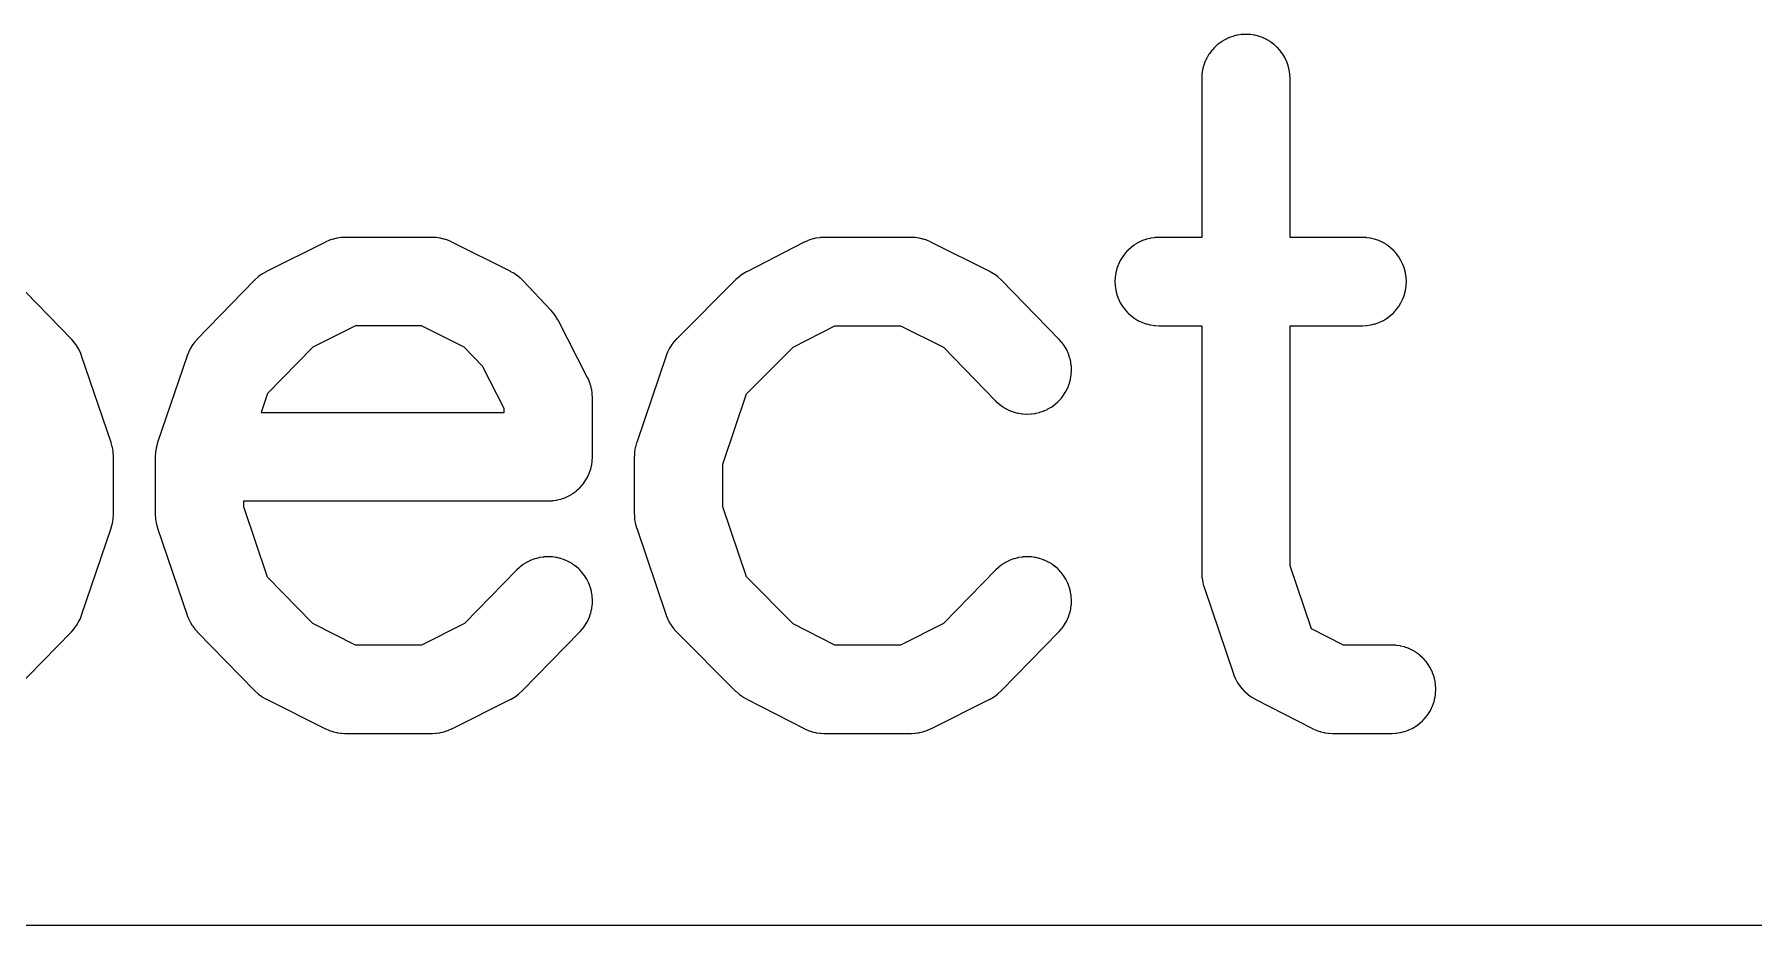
# Model space of a CAD drawing. Header units: inches. Extents: x -0.5 to 10, y -2.4 to 3.9.
# Drawn here: x 4.3588 to 4.4696, y -1.9484 to -1.8908 of the extents above; entities that cross this region are included whole.
import ezdxf

# ---------------------------------------------------------------- set-up
doc = ezdxf.new("R2010")
doc.units = ezdxf.units.IN

msp = doc.modelspace()

# ---------------------------------------------------------------- linework, layer by layer
for points in [[(4.43405, -1.90965), (4.43405, -1.9256), (4.43405, -1.925609), (4.434051, -1.925627), (4.434065, -1.925883), (4.434067, -1.92591), (4.434067, -1.92591), (4.434071, -1.925937), (4.434112, -1.92619), (4.434118, -1.926219), (4.434118, -1.926219), (4.434124, -1.926243), (4.434193, -1.92649), (4.434197, -1.926502), (4.434201, -1.926516), (4.436101, -1.932116), (4.436107, -1.932132), (4.436109, -1.932138), (4.436192, -1.932348), (4.436203, -1.932374), (4.436212, -1.932392), (4.436314, -1.932594), (4.436327, -1.932617), (4.436338, -1.932635), (4.43646, -1.932826), (4.436473, -1.932845), (4.436488, -1.932865), (4.436627, -1.933043), (4.436642, -1.933062), (4.436658, -1.933079), (4.436814, -1.933243), (4.436828, -1.933257), (4.436848, -1.933276), (4.437019, -1.933424), (4.437034, -1.933437), (4.437057, -1.933454), (4.437241, -1.933585), (4.437261, -1.933599), (4.437281, -1.933611), (4.437477, -1.933724), (4.437486, -1.933729), (4.437498, -1.933735), (4.441198, -1.935635), (4.441216, -1.935644), (4.441219, -1.935646), (4.441422, -1.935738), (4.441442, -1.935746), (4.441466, -1.935755), (4.441677, -1.935828), (4.441703, -1.935836), (4.441723, -1.935841), (4.441939, -1.935894), (4.441962, -1.935899), (4.441986, -1.935903), (4.442206, -1.935934), (4.44223, -1.935937), (4.442254, -1.935939), (4.442476, -1.935949), (4.442489, -1.93595), (4.4425, -1.93595), (4.4463, -1.93595), (4.44631, -1.93595), (4.446325, -1.935949), (4.446555, -1.935938), (4.446581, -1.935936), (4.446604, -1.935933), (4.446832, -1.935899), (4.446855, -1.935896), (4.44688, -1.93589), (4.447104, -1.935834), (4.44713, -1.935827), (4.447151, -1.93582), (4.447368, -1.935742), (4.447392, -1.935733), (4.447413, -1.935723), (4.447622, -1.935625), (4.447644, -1.935613), (4.447665, -1.935601), (4.447863, -1.935483), (4.447886, -1.935468), (4.447903, -1.935456), (4.448089, -1.935318), (4.44811, -1.935302), (4.448127, -1.935287), (4.448297, -1.935132), (4.448315, -1.935115), (4.448332, -1.935097), (4.448487, -1.934927), (4.448502, -1.93491), (4.448518, -1.934889), (4.448656, -1.934703), (4.448668, -1.934686), (4.448683, -1.934663), (4.448801, -1.934465), (4.448813, -1.934444), (4.448825, -1.934422), (4.448923, -1.934213), (4.448933, -1.934192), (4.448942, -1.934168), (4.44902, -1.933951), (4.449027, -1.93393), (4.449034, -1.933904), (4.44909, -1.93368), (4.449096, -1.933655), (4.449099, -1.933632), (4.449133, -1.933404), (4.449136, -1.933381), (4.449138, -1.933355), (4.449149, -1.933125), (4.44915, -1.9331), (4.449149, -1.933075), (4.449138, -1.932845), (4.449136, -1.932819), (4.449133, -1.932796), (4.449099, -1.932568), (4.449096, -1.932545), (4.44909, -1.93252), (4.449034, -1.932296), (4.449027, -1.93227), (4.44902, -1.932249), (4.448942, -1.932032), (4.448933, -1.932008), (4.448923, -1.931987), (4.448825, -1.931778), (4.448813, -1.931756), (4.448801, -1.931735), (4.448683, -1.931537), (4.448668, -1.931514), (4.448656, -1.931497), (4.448518, -1.931311), (4.448502, -1.93129), (4.448487, -1.931273), (4.448332, -1.931103), (4.448315, -1.931085), (4.448297, -1.931068), (4.448127, -1.930913), (4.44811, -1.930898), (4.448089, -1.930882), (4.447903, -1.930744), (4.447886, -1.930732), (4.447863, -1.930717), (4.447665, -1.930599), (4.447644, -1.930587), (4.447622, -1.930575), (4.447413, -1.930477), (4.447392, -1.930467), (4.447368, -1.930458), (4.447151, -1.93038), (4.44713, -1.930373), (4.447104, -1.930366), (4.44688, -1.93031), (4.446855, -1.930304), (4.446832, -1.930301), (4.446604, -1.930267), (4.446581, -1.930264), (4.446555, -1.930262), (4.446325, -1.930251), (4.44631, -1.93025), (4.4463, -1.93025), (4.443189, -1.93025), (4.441128, -1.929192), (4.43975, -1.92513), (4.43975, -1.90965), (4.4444, -1.90965), (4.44441, -1.90965), (4.444425, -1.909649), (4.444655, -1.909638), (4.444681, -1.909636), (4.444704, -1.909633), (4.444932, -1.909599), (4.444955, -1.909596), (4.44498, -1.90959), (4.445204, -1.909534), (4.44523, -1.909527), (4.445251, -1.90952), (4.445468, -1.909442), (4.445492, -1.909433), (4.445513, -1.909423), (4.445722, -1.909325), (4.445744, -1.909313), (4.445765, -1.909301), (4.445963, -1.909183), (4.445986, -1.909168), (4.446003, -1.909156), (4.446189, -1.909018), (4.44621, -1.909002), (4.446227, -1.908987), (4.446397, -1.908832), (4.446415, -1.908815), (4.446432, -1.908797), (4.446587, -1.908627), (4.446602, -1.90861), (4.446618, -1.908589), (4.446756, -1.908403), (4.446768, -1.908386), (4.446783, -1.908363), (4.446901, -1.908165), (4.446913, -1.908144), (4.446925, -1.908122), (4.447023, -1.907913), (4.447033, -1.907892), (4.447042, -1.907868), (4.44712, -1.907651), (4.447127, -1.90763), (4.447134, -1.907604), (4.44719, -1.90738), (4.447196, -1.907355), (4.447199, -1.907332), (4.447233, -1.907104), (4.447236, -1.907081), (4.447238, -1.907055), (4.447249, -1.906825), (4.44725, -1.9068), (4.447249, -1.906775), (4.447238, -1.906545), (4.447236, -1.906519), (4.447233, -1.906496), (4.447199, -1.906268), (4.447196, -1.906245), (4.44719, -1.90622), (4.447134, -1.905996), (4.447127, -1.90597), (4.44712, -1.905949), (4.447042, -1.905732), (4.447033, -1.905708), (4.447023, -1.905687), (4.446925, -1.905478), (4.446913, -1.905456), (4.446901, -1.905435), (4.446783, -1.905237), (4.446768, -1.905214), (4.446756, -1.905197), (4.446618, -1.905011), (4.446602, -1.90499), (4.446587, -1.904973), (4.446432, -1.904803), (4.446415, -1.904785), (4.446397, -1.904768), (4.446227, -1.904613), (4.44621, -1.904598), (4.446189, -1.904582), (4.446003, -1.904444), (4.445986, -1.904432), (4.445963, -1.904417), (4.445765, -1.904299), (4.445744, -1.904287), (4.445722, -1.904275), (4.445513, -1.904177), (4.445492, -1.904167), (4.445468, -1.904158), (4.445251, -1.90408), (4.44523, -1.904073), (4.445204, -1.904066), (4.44498, -1.90401), (4.444955, -1.904004), (4.444932, -1.904001), (4.444704, -1.903967), (4.444681, -1.903964), (4.444655, -1.903962), (4.444425, -1.903951), (4.44441, -1.90395), (4.4444, -1.90395), (4.43975, -1.90395), (4.43975, -1.8937), (4.43975, -1.89369), (4.439749, -1.893675), (4.439738, -1.893445), (4.439736, -1.893419), (4.439733, -1.893396), (4.439699, -1.893168), (4.439696, -1.893145), (4.43969, -1.89312), (4.439634, -1.892896), (4.439627, -1.89287), (4.43962, -1.892849), (4.439542, -1.892632), (4.439533, -1.892608), (4.439523, -1.892587), (4.439425, -1.892378), (4.439413, -1.892356), (4.439401, -1.892335), (4.439283, -1.892137), (4.439268, -1.892114), (4.439256, -1.892097), (4.439118, -1.891911), (4.439102, -1.89189), (4.439087, -1.891873), (4.438932, -1.891703), (4.438915, -1.891685), (4.438897, -1.891668), (4.438727, -1.891513), (4.43871, -1.891498), (4.438689, -1.891482), (4.438503, -1.891344), (4.438486, -1.891332), (4.438463, -1.891317), (4.438265, -1.891199), (4.438244, -1.891187), (4.438222, -1.891175), (4.438013, -1.891077), (4.437992, -1.891067), (4.437968, -1.891058), (4.437751, -1.89098), (4.43773, -1.890973), (4.437704, -1.890966), (4.43748, -1.89091), (4.437455, -1.890904), (4.437432, -1.890901), (4.437204, -1.890867), (4.437181, -1.890864), (4.437155, -1.890862), (4.436925, -1.890851), (4.4369, -1.89085), (4.436875, -1.890851), (4.436645, -1.890862), (4.436619, -1.890864), (4.436596, -1.890867), (4.436368, -1.890901), (4.436345, -1.890904), (4.43632, -1.89091), (4.436096, -1.890966), (4.43607, -1.890973), (4.436049, -1.89098), (4.435832, -1.891058), (4.435808, -1.891067), (4.435787, -1.891077), (4.435578, -1.891175), (4.435556, -1.891187), (4.435535, -1.891199), (4.435337, -1.891317), (4.435314, -1.891332), (4.435297, -1.891344), (4.435111, -1.891482), (4.43509, -1.891498), (4.435073, -1.891513), (4.434903, -1.891668), (4.434885, -1.891685), (4.434868, -1.891703), (4.434713, -1.891873), (4.434698, -1.89189), (4.434682, -1.891911), (4.434544, -1.892097), (4.434532, -1.892114), (4.434517, -1.892137), (4.434399, -1.892335), (4.434387, -1.892356), (4.434375, -1.892378), (4.434277, -1.892587), (4.434267, -1.892608), (4.434258, -1.892632), (4.43418, -1.892849), (4.434173, -1.89287), (4.434166, -1.892896), (4.43411, -1.89312), (4.434104, -1.893145), (4.434101, -1.893168), (4.434067, -1.893396), (4.434064, -1.893419), (4.434062, -1.893445), (4.434051, -1.893675), (4.43405, -1.89369), (4.43405, -1.8937), (4.43405, -1.90395), (4.4313, -1.90395), (4.43129, -1.90395), (4.431275, -1.903951), (4.431045, -1.903962), (4.431019, -1.903964), (4.430996, -1.903967), (4.430768, -1.904001), (4.430745, -1.904004), (4.43072, -1.90401), (4.430496, -1.904066), (4.43047, -1.904073), (4.430449, -1.90408), (4.430232, -1.904158), (4.430208, -1.904167), (4.430187, -1.904177), (4.429978, -1.904275), (4.429956, -1.904287), (4.429935, -1.904299), (4.429737, -1.904417), (4.429714, -1.904432), (4.429697, -1.904444), (4.429511, -1.904582), (4.42949, -1.904598), (4.429473, -1.904613), (4.429303, -1.904768), (4.429285, -1.904785), (4.429268, -1.904803), (4.429113, -1.904973), (4.429098, -1.90499), (4.429082, -1.905011), (4.428944, -1.905197), (4.428932, -1.905214), (4.428917, -1.905237), (4.428799, -1.905435), (4.428787, -1.905456), (4.428775, -1.905478), (4.428677, -1.905687), (4.428667, -1.905708), (4.428658, -1.905732), (4.42858, -1.905949), (4.428573, -1.90597), (4.428566, -1.905996), (4.42851, -1.90622), (4.428504, -1.906245), (4.428501, -1.906268), (4.428467, -1.906496), (4.428464, -1.906519), (4.428462, -1.906545), (4.428451, -1.906775), (4.42845, -1.9068), (4.428451, -1.906825), (4.428462, -1.907055), (4.428464, -1.907081), (4.428467, -1.907104), (4.428501, -1.907332), (4.428504, -1.907355), (4.42851, -1.90738), (4.428566, -1.907604), (4.428573, -1.90763), (4.42858, -1.907651), (4.428658, -1.907868), (4.428667, -1.907892), (4.428677, -1.907913), (4.428775, -1.908122), (4.428787, -1.908144), (4.428799, -1.908165), (4.428917, -1.908363), (4.428932, -1.908386), (4.428944, -1.908403), (4.429082, -1.908589), (4.429098, -1.90861), (4.429113, -1.908627), (4.429268, -1.908797), (4.429285, -1.908815), (4.429303, -1.908832), (4.429473, -1.908987), (4.42949, -1.909002), (4.429511, -1.909018), (4.429697, -1.909156), (4.429714, -1.909168), (4.429737, -1.909183), (4.429935, -1.909301), (4.429956, -1.909313), (4.429978, -1.909325), (4.430187, -1.909423), (4.430208, -1.909433), (4.430232, -1.909442), (4.430449, -1.90952), (4.43047, -1.909527), (4.430496, -1.909534), (4.43072, -1.90959), (4.430745, -1.909596), (4.430768, -1.909599), (4.430996, -1.909633), (4.431019, -1.909636), (4.431045, -1.909638), (4.431275, -1.909649), (4.43129, -1.90965), (4.4313, -1.90965)], [(4.36655, -1.91809), (4.36655, -1.91809), (4.36655, -1.9181), (4.36655, -1.9218), (4.36655, -1.921809), (4.366551, -1.921827), (4.366565, -1.922083), (4.366567, -1.92211), (4.366567, -1.92211), (4.366571, -1.922137), (4.366612, -1.92239), (4.366618, -1.922419), (4.366618, -1.922419), (4.366624, -1.922443), (4.366693, -1.92269), (4.366697, -1.922702), (4.366701, -1.922716), (4.368601, -1.928316), (4.368607, -1.928333), (4.368609, -1.928337), (4.368685, -1.928531), (4.368694, -1.928553), (4.368703, -1.928572), (4.368796, -1.928759), (4.368806, -1.928779), (4.368817, -1.928798), (4.368926, -1.928977), (4.368937, -1.928994), (4.368951, -1.929013), (4.369076, -1.929181), (4.369089, -1.929198), (4.369104, -1.929216), (4.369243, -1.929372), (4.369252, -1.929381), (4.369258, -1.929388), (4.372958, -1.933188), (4.372967, -1.933197), (4.372978, -1.933208), (4.373171, -1.933385), (4.373191, -1.933402), (4.373191, -1.933402), (4.373214, -1.933421), (4.373426, -1.933575), (4.373447, -1.93359), (4.373447, -1.93359), (4.373473, -1.933606), (4.373701, -1.933736), (4.373715, -1.933744), (4.373725, -1.933749), (4.377525, -1.935649), (4.377534, -1.935653), (4.377546, -1.935659), (4.377746, -1.935747), (4.377764, -1.935755), (4.377789, -1.935764), (4.377995, -1.935834), (4.378014, -1.93584), (4.37804, -1.935846), (4.378252, -1.935896), (4.378275, -1.935901), (4.378297, -1.935905), (4.378513, -1.935935), (4.378534, -1.935938), (4.378559, -1.935939), (4.378777, -1.935949), (4.378789, -1.93595), (4.3788, -1.93595), (4.3844, -1.93595), (4.384411, -1.93595), (4.384423, -1.935949), (4.384641, -1.935939), (4.384666, -1.935938), (4.384687, -1.935935), (4.384903, -1.935905), (4.384925, -1.935901), (4.384948, -1.935896), (4.38516, -1.935846), (4.385186, -1.93584), (4.385205, -1.935834), (4.385411, -1.935764), (4.385436, -1.935755), (4.385454, -1.935747), (4.385654, -1.935659), (4.385666, -1.935653), (4.385675, -1.935649), (4.389475, -1.933749), (4.389485, -1.933744), (4.389499, -1.933736), (4.389727, -1.933606), (4.389753, -1.93359), (4.389753, -1.93359), (4.389774, -1.933575), (4.389986, -1.933421), (4.390009, -1.933402), (4.390009, -1.933402), (4.390029, -1.933385), (4.390222, -1.933208), (4.390233, -1.933197), (4.390242, -1.933188), (4.393942, -1.929388), (4.393952, -1.929377), (4.393959, -1.92937), (4.394111, -1.929197), (4.394126, -1.929179), (4.394142, -1.929159), (4.394277, -1.928972), (4.394291, -1.928951), (4.394303, -1.928931), (4.394419, -1.928731), (4.394431, -1.92871), (4.394442, -1.928688), (4.394538, -1.928478), (4.394548, -1.928454), (4.394556, -1.928432), (4.394631, -1.928214), (4.394638, -1.92819), (4.394644, -1.928167), (4.394697, -1.927943), (4.394702, -1.927919), (4.394706, -1.927894), (4.394737, -1.927666), (4.394739, -1.927645), (4.394741, -1.927617), (4.394749, -1.927387), (4.39475, -1.927364), (4.394749, -1.927337), (4.394734, -1.927107), (4.394732, -1.927083), (4.394729, -1.927059), (4.394692, -1.926831), (4.394687, -1.926804), (4.394682, -1.926783), (4.394623, -1.92656), (4.394615, -1.926534), (4.394608, -1.926513), (4.394527, -1.926297), (4.394518, -1.926273), (4.394508, -1.926252), (4.394407, -1.926045), (4.394394, -1.926021), (4.394383, -1.926002), (4.394262, -1.925806), (4.394248, -1.925784), (4.394234, -1.925765), (4.394094, -1.925582), (4.394077, -1.925561), (4.394063, -1.925544), (4.393905, -1.925376), (4.393888, -1.925358), (4.39387, -1.925341), (4.393697, -1.925189), (4.393679, -1.925174), (4.393659, -1.925158), (4.393472, -1.925023), (4.393451, -1.925009), (4.393431, -1.924997), (4.393231, -1.924881), (4.39321, -1.924869), (4.393188, -1.924858), (4.392978, -1.924762), (4.392954, -1.924752), (4.392932, -1.924744), (4.392714, -1.924669), (4.39269, -1.924662), (4.392667, -1.924656), (4.392443, -1.924603), (4.392419, -1.924598), (4.392394, -1.924594), (4.392166, -1.924563), (4.392145, -1.924561), (4.392117, -1.924559), (4.391887, -1.924551), (4.391864, -1.92455), (4.391837, -1.924551), (4.391607, -1.924566), (4.391583, -1.924568), (4.391559, -1.924571), (4.391331, -1.924608), (4.391304, -1.924613), (4.391283, -1.924618), (4.39106, -1.924677), (4.391034, -1.924685), (4.391013, -1.924692), (4.390797, -1.924773), (4.390773, -1.924782), (4.390752, -1.924792), (4.390545, -1.924893), (4.390521, -1.924906), (4.390502, -1.924917), (4.390306, -1.925038), (4.390284, -1.925052), (4.390265, -1.925066), (4.390082, -1.925206), (4.390061, -1.925223), (4.390044, -1.925237), (4.389876, -1.925395), (4.389868, -1.925402), (4.389858, -1.925412), (4.386494, -1.928866), (4.383727, -1.93025), (4.379473, -1.93025), (4.376706, -1.928866), (4.373792, -1.925874), (4.37225, -1.92133), (4.37225, -1.92095), (4.3919, -1.92095), (4.39191, -1.92095), (4.391925, -1.920949), (4.392155, -1.920938), (4.392181, -1.920936), (4.392204, -1.920933), (4.392432, -1.920899), (4.392455, -1.920896), (4.39248, -1.92089), (4.392704, -1.920834), (4.39273, -1.920827), (4.392751, -1.92082), (4.392968, -1.920742), (4.392992, -1.920733), (4.393013, -1.920723), (4.393222, -1.920625), (4.393244, -1.920613), (4.393265, -1.920601), (4.393463, -1.920483), (4.393486, -1.920468), (4.393503, -1.920456), (4.393689, -1.920318), (4.39371, -1.920302), (4.393727, -1.920287), (4.393897, -1.920132), (4.393915, -1.920115), (4.393932, -1.920097), (4.394087, -1.919927), (4.394102, -1.91991), (4.394118, -1.919889), (4.394256, -1.919703), (4.394268, -1.919686), (4.394283, -1.919663), (4.394401, -1.919465), (4.394413, -1.919444), (4.394425, -1.919422), (4.394523, -1.919213), (4.394533, -1.919192), (4.394542, -1.919168), (4.39462, -1.918951), (4.394627, -1.91893), (4.394634, -1.918904), (4.39469, -1.91868), (4.394696, -1.918655), (4.394699, -1.918632), (4.394733, -1.918404), (4.394736, -1.918381), (4.394738, -1.918355), (4.394749, -1.918125), (4.39475, -1.91811), (4.39475, -1.9181), (4.39475, -1.9143), (4.39475, -1.914289), (4.394749, -1.914276), (4.394739, -1.914054), (4.394737, -1.91403), (4.394734, -1.914006), (4.394703, -1.913786), (4.394699, -1.913762), (4.394694, -1.913739), (4.394641, -1.913523), (4.394636, -1.913503), (4.394628, -1.913477), (4.394555, -1.913266), (4.394546, -1.913242), (4.394538, -1.913222), (4.394446, -1.913019), (4.394444, -1.913016), (4.394435, -1.912998), (4.392535, -1.909298), (4.392527, -1.909282), (4.392524, -1.909277), (4.392413, -1.909085), (4.3924, -1.909063), (4.392388, -1.909045), (4.392259, -1.908863), (4.392242, -1.908841), (4.39223, -1.908826), (4.392085, -1.908657), (4.39208, -1.908652), (4.392069, -1.90864), (4.390269, -1.90674), (4.39026, -1.90673), (4.390254, -1.906724), (4.390106, -1.906582), (4.390092, -1.906568), (4.390074, -1.906553), (4.389915, -1.906424), (4.389898, -1.906411), (4.38988, -1.906398), (4.38971, -1.906283), (4.38969, -1.90627), (4.389673, -1.906261), (4.389494, -1.906161), (4.389479, -1.906153), (4.389475, -1.906151), (4.385675, -1.904251), (4.385666, -1.904247), (4.385654, -1.904241), (4.385454, -1.904153), (4.385436, -1.904145), (4.385411, -1.904136), (4.385205, -1.904066), (4.385186, -1.90406), (4.38516, -1.904054), (4.384948, -1.904004), (4.384925, -1.903999), (4.384903, -1.903995), (4.384687, -1.903965), (4.384666, -1.903962), (4.384641, -1.903961), (4.384423, -1.903951), (4.384411, -1.90395), (4.3844, -1.90395), (4.3788, -1.90395), (4.378789, -1.90395), (4.378777, -1.903951), (4.378559, -1.903961), (4.378534, -1.903962), (4.378513, -1.903965), (4.378297, -1.903995), (4.378275, -1.903999), (4.378252, -1.904004), (4.37804, -1.904054), (4.378014, -1.90406), (4.377995, -1.904066), (4.377789, -1.904136), (4.377764, -1.904145), (4.377746, -1.904153), (4.377546, -1.904241), (4.377534, -1.904247), (4.377525, -1.904251), (4.373725, -1.906151), (4.373715, -1.906156), (4.373701, -1.906164), (4.373473, -1.906294), (4.373447, -1.90631), (4.373447, -1.90631), (4.373426, -1.906325), (4.373214, -1.906479), (4.373191, -1.906498), (4.373191, -1.906498), (4.373171, -1.906515), (4.372978, -1.906692), (4.372967, -1.906703), (4.372958, -1.906712), (4.369258, -1.910512), (4.369252, -1.910519), (4.369243, -1.910528), (4.369104, -1.910684), (4.369089, -1.910702), (4.369076, -1.910719), (4.368951, -1.910887), (4.368937, -1.910906), (4.368926, -1.910923), (4.368817, -1.911102), (4.368806, -1.911121), (4.368796, -1.911141), (4.368703, -1.911328), (4.368694, -1.911347), (4.368685, -1.911369), (4.368609, -1.911563), (4.368607, -1.911567), (4.368601, -1.911584), (4.366701, -1.917184), (4.366697, -1.917198), (4.366693, -1.91721), (4.366688, -1.917227), (4.36668, -1.917249), (4.366673, -1.91727), (4.366666, -1.917296), (4.366642, -1.917394), (4.366624, -1.917457), (4.366618, -1.917481), (4.366618, -1.917481), (4.366612, -1.91751), (4.366612, -1.917514), (4.36661, -1.91752), (4.366604, -1.917545), (4.366601, -1.917568), (4.366581, -1.917699), (4.366571, -1.917763), (4.366567, -1.91779), (4.366567, -1.91779), (4.366566, -1.917804), (4.366564, -1.917819), (4.366562, -1.917845), (4.366551, -1.918075)], [(4.417394, -1.911034), (4.420758, -1.914488), (4.420768, -1.914498), (4.420776, -1.914505), (4.420944, -1.914663), (4.420961, -1.914677), (4.420982, -1.914694), (4.421165, -1.914834), (4.421184, -1.914848), (4.421206, -1.914862), (4.421402, -1.914983), (4.421421, -1.914994), (4.421445, -1.915007), (4.421652, -1.915108), (4.421673, -1.915118), (4.421697, -1.915127), (4.421913, -1.915208), (4.421934, -1.915215), (4.42196, -1.915223), (4.422183, -1.915282), (4.422204, -1.915287), (4.422231, -1.915292), (4.422459, -1.915329), (4.422483, -1.915332), (4.422507, -1.915334), (4.422737, -1.915349), (4.422764, -1.91535), (4.422787, -1.915349), (4.423017, -1.915341), (4.423045, -1.915339), (4.423066, -1.915337), (4.423294, -1.915306), (4.423319, -1.915302), (4.423343, -1.915297), (4.423567, -1.915244), (4.42359, -1.915238), (4.423614, -1.915231), (4.423832, -1.915156), (4.423854, -1.915148), (4.423878, -1.915138), (4.424088, -1.915042), (4.42411, -1.915031), (4.424131, -1.915019), (4.424331, -1.914903), (4.424351, -1.914891), (4.424372, -1.914877), (4.424559, -1.914742), (4.424579, -1.914726), (4.424597, -1.914711), (4.42477, -1.914559), (4.424788, -1.914542), (4.424805, -1.914524), (4.424963, -1.914356), (4.424977, -1.914339), (4.424994, -1.914318), (4.425134, -1.914135), (4.425148, -1.914116), (4.425162, -1.914094), (4.425283, -1.913898), (4.425294, -1.913879), (4.425307, -1.913855), (4.425408, -1.913648), (4.425418, -1.913627), (4.425427, -1.913603), (4.425508, -1.913387), (4.425515, -1.913366), (4.425523, -1.91334), (4.425582, -1.913117), (4.425587, -1.913096), (4.425592, -1.913069), (4.425629, -1.912841), (4.425632, -1.912817), (4.425634, -1.912793), (4.425649, -1.912563), (4.42565, -1.912536), (4.425649, -1.912513), (4.425641, -1.912283), (4.425639, -1.912255), (4.425637, -1.912234), (4.425606, -1.912006), (4.425602, -1.911981), (4.425597, -1.911957), (4.425544, -1.911733), (4.425538, -1.91171), (4.425531, -1.911686), (4.425456, -1.911468), (4.425448, -1.911446), (4.425438, -1.911422), (4.425342, -1.911212), (4.425331, -1.91119), (4.425319, -1.911169), (4.425203, -1.910969), (4.425191, -1.910949), (4.425177, -1.910928), (4.425042, -1.910741), (4.425026, -1.910721), (4.425011, -1.910703), (4.424859, -1.91053), (4.424852, -1.910523), (4.424842, -1.910512), (4.421142, -1.906712), (4.421133, -1.906703), (4.421122, -1.906692), (4.420929, -1.906515), (4.420909, -1.906498), (4.420909, -1.906498), (4.420886, -1.906479), (4.420674, -1.906325), (4.420653, -1.90631), (4.420653, -1.90631), (4.420627, -1.906294), (4.420399, -1.906164), (4.420385, -1.906156), (4.420375, -1.906151), (4.416575, -1.904251), (4.416566, -1.904247), (4.416554, -1.904241), (4.416354, -1.904153), (4.416336, -1.904145), (4.416311, -1.904136), (4.416105, -1.904066), (4.416086, -1.90406), (4.41606, -1.904054), (4.415848, -1.904004), (4.415825, -1.903999), (4.415803, -1.903995), (4.415587, -1.903965), (4.415566, -1.903962), (4.415541, -1.903961), (4.415323, -1.903951), (4.415311, -1.90395), (4.4153, -1.90395), (4.4097, -1.90395), (4.409689, -1.90395), (4.409676, -1.903951), (4.409454, -1.903961), (4.40943, -1.903963), (4.409406, -1.903966), (4.409186, -1.903997), (4.409162, -1.904001), (4.409139, -1.904006), (4.408923, -1.904059), (4.408903, -1.904064), (4.408877, -1.904072), (4.408666, -1.904145), (4.408642, -1.904154), (4.408622, -1.904162), (4.408419, -1.904254), (4.408416, -1.904256), (4.408398, -1.904265), (4.404698, -1.906165), (4.404684, -1.906172), (4.404675, -1.906177), (4.404465, -1.906299), (4.404442, -1.906314), (4.404442, -1.906314), (4.404421, -1.906328), (4.404225, -1.906471), (4.404206, -1.906485), (4.404206, -1.906485), (4.404184, -1.906504), (4.404004, -1.906667), (4.404, -1.906671), (4.403985, -1.906685), (4.400185, -1.910485), (4.400174, -1.910496), (4.400169, -1.910501), (4.400024, -1.91066), (4.400009, -1.910678), (4.399995, -1.910696), (4.399865, -1.910867), (4.399851, -1.910887), (4.399839, -1.910905), (4.399725, -1.911088), (4.399714, -1.911107), (4.399703, -1.911128), (4.399606, -1.91132), (4.399595, -1.911343), (4.399587, -1.911362), (4.399509, -1.911563), (4.399506, -1.911571), (4.399501, -1.911584), (4.397601, -1.917184), (4.397597, -1.917198), (4.397593, -1.91721), (4.397524, -1.917457), (4.397518, -1.917481), (4.397518, -1.917481), (4.397512, -1.91751), (4.397471, -1.917763), (4.397467, -1.91779), (4.397467, -1.91779), (4.397465, -1.917817), (4.397451, -1.918073), (4.39745, -1.918091), (4.39745, -1.9181), (4.39745, -1.9218), (4.39745, -1.921809), (4.397451, -1.921827), (4.397465, -1.922083), (4.397467, -1.92211), (4.397467, -1.92211), (4.397471, -1.922137), (4.397512, -1.92239), (4.397518, -1.922419), (4.397518, -1.922419), (4.397524, -1.922443), (4.397593, -1.92269), (4.397597, -1.922702), (4.397601, -1.922716), (4.399501, -1.928316), (4.399506, -1.928329), (4.399509, -1.928337), (4.399587, -1.928538), (4.399595, -1.928557), (4.399606, -1.92858), (4.399703, -1.928772), (4.399714, -1.928793), (4.399725, -1.928812), (4.399839, -1.928995), (4.399851, -1.929013), (4.399865, -1.929033), (4.399995, -1.929204), (4.400009, -1.929222), (4.400024, -1.92924), (4.400169, -1.929399), (4.400174, -1.929404), (4.400185, -1.929415), (4.403985, -1.933215), (4.404, -1.933229), (4.404004, -1.933233), (4.404184, -1.933396), (4.404206, -1.933415), (4.404206, -1.933415), (4.404225, -1.933429), (4.404421, -1.933572), (4.404442, -1.933586), (4.404442, -1.933586), (4.404465, -1.933601), (4.404675, -1.933723), (4.404684, -1.933728), (4.404698, -1.933735), (4.408398, -1.935635), (4.408416, -1.935644), (4.408419, -1.935646), (4.408622, -1.935738), (4.408642, -1.935746), (4.408666, -1.935755), (4.408877, -1.935828), (4.408903, -1.935836), (4.408923, -1.935841), (4.409139, -1.935894), (4.409162, -1.935899), (4.409186, -1.935903), (4.409406, -1.935934), (4.40943, -1.935937), (4.409454, -1.935939), (4.409676, -1.935949), (4.409689, -1.93595), (4.4097, -1.93595), (4.4153, -1.93595), (4.415311, -1.93595), (4.415323, -1.935949), (4.415541, -1.935939), (4.415566, -1.935938), (4.415587, -1.935935), (4.415803, -1.935905), (4.415825, -1.935901), (4.415848, -1.935896), (4.41606, -1.935846), (4.416086, -1.93584), (4.416105, -1.935834), (4.416311, -1.935764), (4.416336, -1.935755), (4.416354, -1.935747), (4.416554, -1.935659), (4.416566, -1.935653), (4.416575, -1.935649), (4.420375, -1.933749), (4.420385, -1.933744), (4.420399, -1.933736), (4.420627, -1.933606), (4.420653, -1.93359), (4.420653, -1.93359), (4.420674, -1.933575), (4.420886, -1.933421), (4.420909, -1.933402), (4.420909, -1.933402), (4.420929, -1.933385), (4.421122, -1.933208), (4.421133, -1.933197), (4.421142, -1.933188), (4.424842, -1.929388), (4.424852, -1.929377), (4.424859, -1.92937), (4.425011, -1.929197), (4.425026, -1.929179), (4.425042, -1.929159), (4.425177, -1.928972), (4.425191, -1.928951), (4.425203, -1.928931), (4.425319, -1.928731), (4.425331, -1.92871), (4.425342, -1.928688), (4.425438, -1.928478), (4.425448, -1.928454), (4.425456, -1.928432), (4.425531, -1.928214), (4.425538, -1.92819), (4.425544, -1.928167), (4.425597, -1.927943), (4.425602, -1.927919), (4.425606, -1.927894), (4.425637, -1.927666), (4.425639, -1.927645), (4.425641, -1.927617), (4.425649, -1.927387), (4.42565, -1.927364), (4.425649, -1.927337), (4.425634, -1.927107), (4.425632, -1.927083), (4.425629, -1.927059), (4.425592, -1.926831), (4.425587, -1.926804), (4.425582, -1.926783), (4.425523, -1.92656), (4.425515, -1.926534), (4.425508, -1.926513), (4.425427, -1.926297), (4.425418, -1.926273), (4.425408, -1.926252), (4.425307, -1.926045), (4.425294, -1.926021), (4.425283, -1.926002), (4.425162, -1.925806), (4.425148, -1.925784), (4.425134, -1.925765), (4.424994, -1.925582), (4.424977, -1.925561), (4.424963, -1.925544), (4.424805, -1.925376), (4.424788, -1.925358), (4.42477, -1.925341), (4.424597, -1.925189), (4.424579, -1.925174), (4.424559, -1.925158), (4.424372, -1.925023), (4.424351, -1.925009), (4.424331, -1.924997), (4.424131, -1.924881), (4.42411, -1.924869), (4.424088, -1.924858), (4.423878, -1.924762), (4.423854, -1.924752), (4.423832, -1.924744), (4.423614, -1.924669), (4.42359, -1.924662), (4.423567, -1.924656), (4.423343, -1.924603), (4.423319, -1.924598), (4.423294, -1.924594), (4.423066, -1.924563), (4.423045, -1.924561), (4.423017, -1.924559), (4.422787, -1.924551), (4.422764, -1.92455), (4.422737, -1.924551), (4.422507, -1.924566), (4.422483, -1.924568), (4.422459, -1.924571), (4.422231, -1.924608), (4.422204, -1.924613), (4.422183, -1.924618), (4.42196, -1.924677), (4.421934, -1.924685), (4.421913, -1.924692), (4.421697, -1.924773), (4.421673, -1.924782), (4.421652, -1.924792), (4.421445, -1.924893), (4.421421, -1.924906), (4.421402, -1.924917), (4.421206, -1.925038), (4.421184, -1.925052), (4.421165, -1.925066), (4.420982, -1.925206), (4.420961, -1.925223), (4.420944, -1.925237), (4.420776, -1.925395), (4.420768, -1.925402), (4.420758, -1.925412), (4.417394, -1.928866), (4.414627, -1.93025), (4.410389, -1.93025), (4.407699, -1.928869), (4.404685, -1.925855), (4.40315, -1.92133), (4.40315, -1.91857), (4.404685, -1.914045), (4.407699, -1.911031), (4.410389, -1.90965), (4.414627, -1.90965)], [(4.373377, -1.91525), (4.38905, -1.91525), (4.38905, -1.914989), (4.387651, -1.912264), (4.386476, -1.911025), (4.383727, -1.90965), (4.379473, -1.90965), (4.376706, -1.911034), (4.373792, -1.914026)]]:
    msp.add_lwpolyline(points, close=True)
for points in [[(4.357442, -1.933188), (4.361142, -1.929388), (4.361148, -1.929381), (4.361157, -1.929372), (4.361296, -1.929216), (4.361311, -1.929198), (4.361324, -1.929181), (4.361449, -1.929013), (4.361463, -1.928994), (4.361474, -1.928977), (4.361583, -1.928798), (4.361594, -1.928779), (4.361604, -1.928759), (4.361697, -1.928572), (4.361706, -1.928553), (4.361715, -1.928531), (4.361791, -1.928337), (4.361793, -1.928333), (4.361799, -1.928316), (4.363699, -1.922716), (4.363703, -1.922702), (4.363707, -1.92269), (4.363776, -1.922443), (4.363782, -1.922419), (4.363782, -1.922419), (4.363788, -1.92239), (4.363829, -1.922137), (4.363833, -1.92211), (4.363833, -1.92211), (4.363835, -1.922083), (4.363849, -1.921827), (4.36385, -1.921809), (4.36385, -1.9218), (4.36385, -1.9181), (4.36385, -1.918091), (4.363849, -1.918073), (4.363835, -1.917817), (4.363833, -1.91779), (4.363833, -1.91779), (4.363829, -1.917763), (4.363788, -1.91751), (4.363782, -1.917481), (4.363782, -1.917481), (4.363776, -1.917457), (4.363707, -1.91721), (4.363703, -1.917198), (4.363699, -1.917184), (4.361799, -1.911584), (4.361793, -1.911567), (4.361791, -1.911563), (4.361715, -1.911369), (4.361706, -1.911347), (4.361697, -1.911328), (4.361604, -1.911141), (4.361594, -1.911121), (4.361583, -1.911102), (4.361474, -1.910923), (4.361463, -1.910906), (4.361449, -1.910887), (4.361324, -1.910719), (4.361311, -1.910702), (4.361296, -1.910684), (4.361157, -1.910528), (4.361148, -1.910519), (4.361142, -1.910512), (4.357442, -1.906712)], [(4.9655, -1.94835), (4.340367, -1.94835)]]:
    msp.add_lwpolyline(points)

doc.saveas('drawing.dxf')
